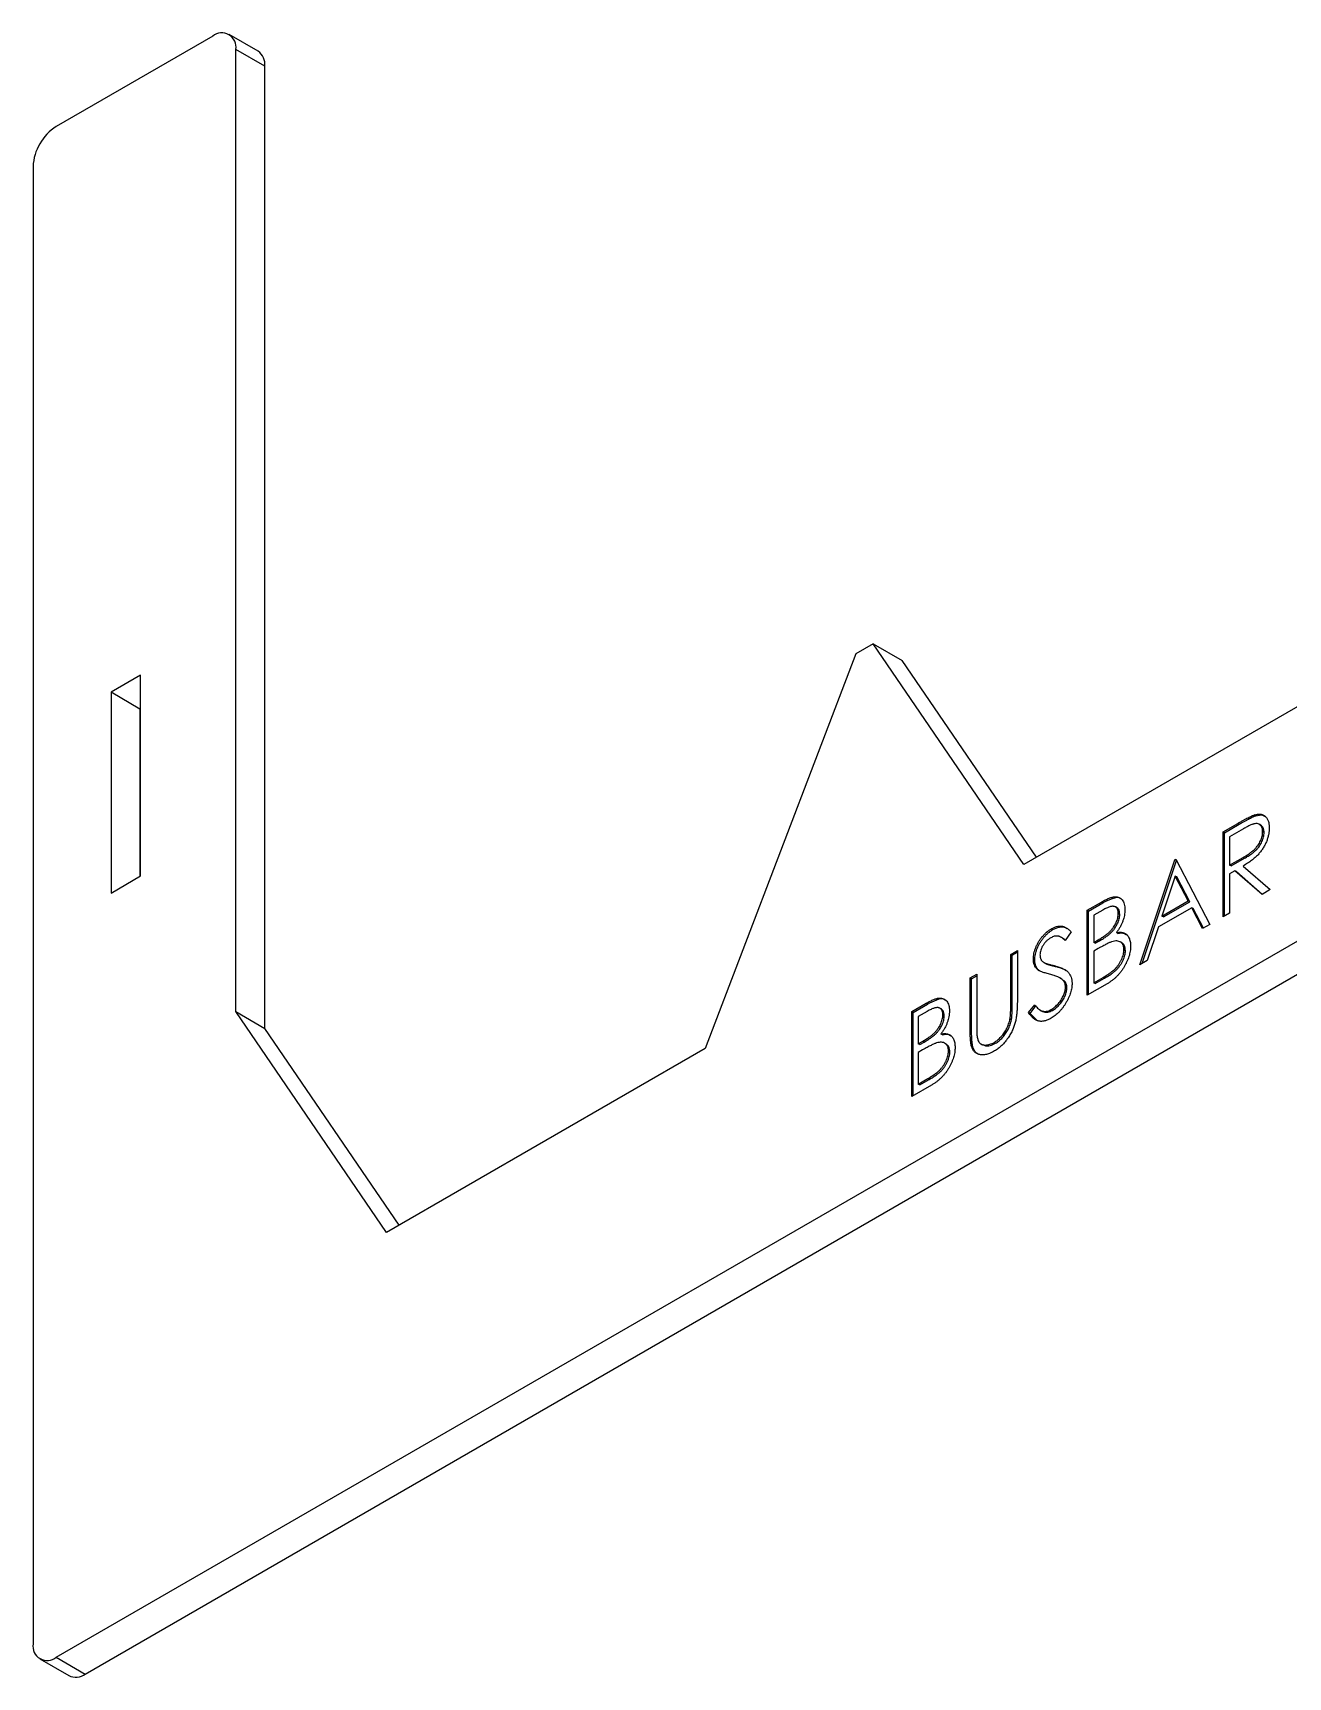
# Model space of a CAD drawing. Header units: millimetres. Extents: x 10 to 411, y 8 to 288.
# Drawn here: x 257.4 to 334, y 104.6 to 204.9 of the extents above; entities that cross this region are included whole.
import ezdxf

# ---------------------------------------------------------------- set-up
doc = ezdxf.new("R2010")
doc.units = ezdxf.units.MM

msp = doc.modelspace()

# ---------------------------------------------------------------- linework, layer by layer
at = {"color": 7, "linetype": 'Continuous', "lineweight": 25}
for p, q in [((268.3359, 204.749), (258.7899, 199.2382)), ((271.1035, 203.8275), (269.3358, 204.848)), ((269.7501, 145.223), (269.7501, 203.9323)), ((271.5178, 202.9118), (269.7501, 203.9323)), ((271.5178, 144.2025), (271.5178, 202.9118)), ((257.3757, 196.7887), (257.3757, 106.6426)), ((258.7899, 105.826), (396.3222, 185.2217)), ((260.5577, 104.8055), (398.0899, 184.2011)), ((308.6409, 167.6743), (307.5803, 167.062)), ((317.8333, 154.2005), (308.6409, 167.6743)), ((308.6409, 167.6743), (310.4087, 166.6537)), ((307.5803, 167.062), (298.3879, 142.9749)), ((318.6021, 154.6443), (310.4087, 166.6537)), ((263.9341, 165.7494), (262.131, 164.7085)), ((263.9341, 153.5013), (263.9341, 165.7494)), ((262.131, 164.7085), (262.131, 152.4603)), ((263.8988, 163.6879), (262.131, 164.7085)), ((337.2788, 165.4261), (317.8333, 154.2005)), ((263.9341, 163.7084), (263.8988, 163.6879)), ((263.8988, 163.6879), (263.8988, 153.4809)), ((329.9811, 156.1915), (330.8796, 156.7102)), ((330.0694, 156.1405), (330.968, 156.6592)), ((330.968, 156.6592), (330.8796, 156.7102)), ((331.9853, 157.1758), (331.8969, 157.2269)), ((332.2896, 156.5952), (332.1791, 156.659)), ((329.9811, 151.0064), (329.9811, 156.1915)), ((330.0694, 156.1405), (329.9811, 156.1915)), ((330.0694, 151.0575), (330.0694, 156.1405)), ((331.2259, 156.3783), (330.384, 155.8923)), ((330.384, 155.8923), (330.384, 154.164)), ((332.4872, 156.1506), (332.3988, 156.2016)), ((327.0452, 154.4966), (327.1028, 154.5299)), ((327.1028, 154.5299), (329.1751, 150.5412)), ((330.384, 154.164), (331.2061, 154.6313)), ((330.4724, 154.1129), (331.2945, 154.5803)), ((331.2945, 154.5803), (331.2061, 154.6313)), ((324.9153, 148.082), (327.0452, 154.4966)), ((325.0456, 148.1573), (327.1336, 154.4456)), ((327.1336, 154.4456), (327.0452, 154.4966)), ((327.1336, 154.4456), (327.1436, 154.4514)), ((330.4724, 154.1129), (330.384, 154.164)), ((330.7114, 153.8212), (330.384, 153.6322)), ((330.384, 153.6322), (330.384, 151.2391)), ((332.361, 152.3804), (330.7114, 153.8212)), ((330.7998, 153.7701), (330.7114, 153.8212)), ((332.3791, 152.3908), (330.7998, 153.7701)), ((331.2097, 154.1088), (332.8593, 152.668)), ((262.131, 152.4603), (263.9341, 153.5013)), ((327.0695, 153.5), (326.2564, 151.0499)), ((327.1579, 153.449), (327.0695, 153.5)), ((327.861, 151.9762), (327.0695, 153.5)), ((327.9494, 151.9252), (327.1579, 153.449)), ((332.8593, 152.668), (332.361, 152.3804)), ((321.6916, 151.4061), (322.5677, 151.9118)), ((321.78, 151.355), (322.6561, 151.8608)), ((322.6561, 151.8608), (322.5677, 151.9118)), ((323.5254, 151.5511), (323.415, 151.6149)), ((328.0733, 151.567), (326.0378, 150.3919)), ((326.2564, 151.0499), (327.861, 151.9762)), ((326.3448, 150.9989), (327.9494, 151.9252)), ((327.9494, 151.9252), (327.861, 151.9762)), ((328.7371, 150.2883), (328.0733, 151.567)), ((328.1617, 151.516), (328.0733, 151.567)), ((328.7847, 150.3158), (328.1617, 151.516)), ((321.6916, 146.221), (321.6916, 151.4061)), ((321.78, 151.355), (321.6916, 151.4061)), ((321.78, 146.2721), (321.78, 151.355)), ((322.6414, 151.4226), (322.0945, 151.1069)), ((322.0945, 151.1069), (322.0945, 149.445)), ((323.6796, 151.1575), (323.5913, 151.2085)), ((326.3448, 150.9989), (326.2564, 151.0499)), ((329.1751, 150.5412), (328.7371, 150.2883)), ((330.384, 151.2391), (329.9811, 151.0064)), ((319.6051, 150.2325), (319.5167, 150.2835)), ((320.1989, 149.7005), (320.0884, 149.7643)), ((320.713, 150.0964), (320.3487, 149.5672)), ((322.0945, 149.445), (322.3653, 149.6013)), ((322.1829, 149.394), (322.4537, 149.5503)), ((322.4537, 149.5503), (322.3653, 149.6013)), ((323.5636, 149.9968), (323.4752, 150.0478)), ((326.0378, 150.3919), (325.3551, 148.3359)), ((317.0288, 148.7143), (317.4317, 148.9469)), ((317.0288, 145.6076), (317.0288, 148.7143)), ((317.1172, 148.6633), (317.0288, 148.7143)), ((317.1172, 148.6633), (317.4317, 148.8449)), ((317.1172, 145.5566), (317.1172, 148.6633)), ((317.4317, 148.9469), (317.4317, 145.8153)), ((322.1829, 149.394), (322.0945, 149.445)), ((322.3617, 149.0674), (322.0945, 148.9132)), ((322.0945, 148.9132), (322.0945, 146.9855)), ((323.8103, 149.4208), (323.6998, 149.4846)), ((324.025, 148.9379), (323.9367, 148.9889)), ((314.5534, 147.2853), (314.9564, 147.5179)), ((314.9564, 147.5179), (314.9564, 144.4113)), ((318.4987, 148.3837), (318.4103, 148.4348)), ((318.7497, 147.7392), (318.6613, 147.7902)), ((319.0629, 148.2164), (319.1734, 148.1526)), ((319.1976, 148.1391), (319.1092, 148.1901)), ((319.8012, 147.9713), (319.7128, 148.0223)), ((325.3551, 148.3359), (324.9153, 148.082)), ((314.5534, 144.1537), (314.5534, 147.2853)), ((314.6418, 147.2343), (314.5534, 147.2853)), ((314.6418, 147.2343), (314.9564, 147.4159)), ((314.6418, 144.1027), (314.6418, 147.2343)), ((320.144, 147.2141), (320.0336, 147.2778)), ((320.295, 147.0992), (320.2066, 147.1503)), ((320.456, 146.6832), (320.3676, 146.7343)), ((322.9059, 146.922), (321.6916, 146.221)), ((322.0945, 146.9855), (322.6684, 147.3167)), ((322.1829, 146.9344), (322.0945, 146.9855)), ((322.1829, 146.9344), (322.7568, 147.2657)), ((322.7568, 147.2657), (322.6684, 147.3167)), ((310.9844, 145.2249), (311.8604, 145.7307)), ((311.0727, 145.1739), (311.9488, 145.6796)), ((311.9488, 145.6796), (311.8604, 145.7307)), ((317.1172, 145.5566), (317.0288, 145.6076)), ((318.1225, 145.1609), (318.5021, 145.6428)), ((318.2109, 145.1099), (318.5905, 145.5918)), ((278.9425, 131.7492), (269.7501, 145.223)), ((269.7501, 145.223), (271.5178, 144.2025)), ((310.9844, 140.0399), (310.9844, 145.2249)), ((311.0727, 145.1739), (310.9844, 145.2249)), ((311.0727, 140.0909), (311.0727, 145.1739)), ((311.9342, 145.2415), (311.3873, 144.9257)), ((311.3873, 144.9257), (311.3873, 143.2639)), ((312.8182, 145.37), (312.7077, 145.4337)), ((312.9724, 144.9764), (312.884, 145.0274)), ((317.0713, 144.7251), (316.9829, 144.7762)), ((318.2109, 145.1099), (318.1225, 145.1609)), ((318.6326, 144.6876), (318.2109, 145.1099)), ((318.8196, 145.3233), (318.93, 145.2595)), ((319.5763, 145.2967), (319.4879, 145.3477)), ((279.7112, 132.193), (271.5178, 144.2025)), ((312.8564, 143.8157), (312.768, 143.8667)), ((314.6418, 144.1027), (314.5534, 144.1537)), ((298.3879, 142.9749), (278.9425, 131.7492)), ((311.3873, 143.2639), (311.6581, 143.4202)), ((311.4757, 143.2129), (311.3873, 143.2639)), ((311.6545, 142.8863), (311.3873, 142.7321)), ((311.3873, 142.7321), (311.3873, 140.8043)), ((311.4757, 143.2129), (311.7464, 143.3691)), ((311.7464, 143.3691), (311.6581, 143.4202)), ((313.1031, 143.2397), (312.9926, 143.3035)), ((313.3178, 142.7567), (313.2294, 142.8077)), ((314.7219, 143.0562), (314.6335, 143.1073)), ((315.2038, 143.2521), (315.3143, 143.1883)), ((316.1026, 143.2914), (316.0142, 143.3424)), ((312.1986, 140.7409), (310.9844, 140.0399)), ((311.3873, 140.8043), (311.9612, 141.1356)), ((311.4757, 140.7533), (311.3873, 140.8043)), ((311.4757, 140.7533), (312.0496, 141.0846)), ((312.0496, 141.0846), (311.9612, 141.1356)), ((257.79, 105.727), (259.5578, 104.7064)), ((258.7899, 105.826), (260.5577, 104.8055))]:
    msp.add_line(p, q, dxfattribs=at)
for centre, radius, start, end in [((268.8879, 204.0722), 0.8734, 350.785963, 129.203285), ((270.5378, 203.02), 0.986, 353.701152, 54.986667), ((260.4461, 196.649), 3.0736, 122.605478, 177.394522), ((258.2378, 106.5028), 0.8734, 170.785963, 309.203285), ((259.9718, 105.6232), 1.006, 245.692881, 305.617577)]:
    msp.add_arc(centre, radius, start, end, dxfattribs=at)
for points, knots in [([(330.8796, 156.7102), (330.9396, 156.7446), (331.0547, 156.8106), (331.2197, 156.9034), (331.3695, 156.9828), (331.5043, 157.0545), (331.6239, 157.1124), (331.7287, 157.1623), (331.8182, 157.2001), (331.8724, 157.2185), (331.8969, 157.2269)], [0, 0, 0, 0, 0.17625775, 0.33843441, 0.48482205, 0.61715758, 0.73469836, 0.83738518, 0.92637242, 1, 1, 1, 1]), ([(330.968, 156.6592), (331.028, 156.6936), (331.1431, 156.7596), (331.3081, 156.8524), (331.4579, 156.9318), (331.5927, 157.0035), (331.7122, 157.0614), (331.817, 157.1113), (331.9066, 157.1491), (331.9608, 157.1675), (331.9853, 157.1758)], [0, 0, 0, 0, 0.17625775, 0.33843441, 0.48482205, 0.61715758, 0.73469836, 0.83738518, 0.92637242, 1, 1, 1, 1]), ([(332.3988, 156.2016), (332.3973, 156.2424), (332.3942, 156.3233), (332.3693, 156.4299), (332.3271, 156.5197), (332.2702, 156.5938), (332.2009, 156.6508), (332.1197, 156.687), (332.0287, 156.703), (331.9437, 156.6977), (331.8677, 156.6806), (331.8018, 156.6614), (331.7272, 156.6336), (331.6437, 156.5975), (331.5517, 156.5549), (331.4506, 156.5035), (331.3411, 156.4445), (331.2652, 156.4009), (331.2259, 156.3783)], [0, 0, 0, 0, 0.0688143, 0.13636482, 0.20401935, 0.27306374, 0.34291332, 0.41096544, 0.47916877, 0.54930801, 0.58765158, 0.63064667, 0.67887879, 0.7319343, 0.79111142, 0.85528319, 0.92508594, 1, 1, 1, 1]), ([(331.8969, 157.2269), (331.9298, 157.2364), (331.9948, 157.2554), (332.0884, 157.2703), (332.1775, 157.2764), (332.2619, 157.2718), (332.3411, 157.256), (332.416, 157.2303), (332.4867, 157.1954), (332.5506, 157.1478), (332.6108, 157.0939), (332.6616, 157.0274), (332.7054, 156.9524), (332.7402, 156.8669), (332.7683, 156.7731), (332.7881, 156.6692), (332.8, 156.5558), (332.8012, 156.4745), (332.8018, 156.4332)], [0, 0, 0, 0, 0.06421684, 0.12706377, 0.18874454, 0.2491321, 0.30945253, 0.36982668, 0.43065014, 0.49235193, 0.55407211, 0.61568978, 0.6767977, 0.73843905, 0.80131691, 0.86518451, 0.93164132, 1, 1, 1, 1]), ([(331.9853, 157.1758), (332.1307, 157.2116), (332.3499, 157.2655), (332.499, 157.1583), (332.5492, 157.1222)], [0, 0, 0, 0, 0.66341377, 1, 1, 1, 1]), ([(332.4872, 156.1506), (332.4821, 156.2234), (332.472, 156.3689), (332.3917, 156.5195), (332.3112, 156.5728), (332.2753, 156.5965)], [0, 0, 0, 0, 0.356796447, 0.713599184, 1, 1, 1, 1]), ([(331.2061, 154.6313), (331.2445, 154.6534), (331.3189, 154.6963), (331.4265, 154.7644), (331.5268, 154.829), (331.6192, 154.8926), (331.7039, 154.9548), (331.7807, 155.0157), (331.8499, 155.075), (331.9306, 155.1515), (332.0207, 155.251), (332.1186, 155.3765), (332.202, 155.5114), (332.2725, 155.6513), (332.3291, 155.793), (332.369, 155.9337), (332.3943, 156.0716), (332.3973, 156.158), (332.3988, 156.2016)], [0, 0, 0, 0, 0.07166815, 0.13891329, 0.20118457, 0.25912443, 0.31225504, 0.36068151, 0.40508614, 0.44510166, 0.51877778, 0.58946158, 0.65846224, 0.72728322, 0.79632249, 0.86317489, 0.93094938, 1, 1, 1, 1]), ([(332.8018, 156.4332), (332.7999, 156.3631), (332.7962, 156.2261), (332.7619, 156.0107), (332.7058, 155.7958), (332.6284, 155.582), (332.5298, 155.3726), (332.4114, 155.1703), (332.273, 154.9784), (332.1441, 154.8263), (332.0303, 154.7108), (331.9366, 154.6217), (331.8344, 154.5357), (331.7247, 154.4481), (331.607, 154.3618), (331.4816, 154.276), (331.3483, 154.1907), (331.2568, 154.1367), (331.2097, 154.1088)], [0, 0, 0, 0, 0.07878024, 0.15372064, 0.22671353, 0.29919117, 0.37119, 0.44300641, 0.51668917, 0.59321722, 0.63387292, 0.67698914, 0.72289951, 0.77195861, 0.82421132, 0.87937865, 0.93794812, 1, 1, 1, 1]), ([(331.2945, 154.5803), (331.3329, 154.6024), (331.4073, 154.6453), (331.5149, 154.7134), (331.6152, 154.778), (331.7076, 154.8416), (331.7922, 154.9037), (331.8691, 154.9647), (331.9383, 155.024), (332.019, 155.1005), (332.1091, 155.1999), (332.207, 155.3254), (332.2904, 155.4604), (332.3609, 155.6002), (332.4175, 155.742), (332.4574, 155.8827), (332.4827, 156.0206), (332.4857, 156.107), (332.4872, 156.1506)], [0, 0, 0, 0, 0.07166815, 0.13891329, 0.20118457, 0.25912443, 0.31225504, 0.36068151, 0.40508614, 0.44510166, 0.51877778, 0.58946158, 0.65846224, 0.72728322, 0.79632249, 0.86317489, 0.93094938, 1, 1, 1, 1]), ([(322.5677, 151.9118), (322.6106, 151.9363), (322.6937, 151.9838), (322.8145, 152.0458), (322.9278, 152.1004), (323.0334, 152.1445), (323.1313, 152.1806), (323.2218, 152.2081), (323.3047, 152.2262), (323.4036, 152.2362), (323.5164, 152.2312), (323.6385, 152.1981), (323.7429, 152.1317), (323.833, 152.0407), (323.9046, 151.9248), (323.9564, 151.7869), (323.9891, 151.6297), (323.9925, 151.5107), (323.9942, 151.4505)], [0, 0, 0, 0, 0.0625941, 0.12132294, 0.17668014, 0.2283651, 0.27686845, 0.32187913, 0.36409863, 0.4033557, 0.47796795, 0.55053546, 0.62358446, 0.69817488, 0.77335367, 0.84728113, 0.92281834, 1, 1, 1, 1]), ([(323.5913, 151.2085), (323.5906, 151.2369), (323.5893, 151.2926), (323.5784, 151.3687), (323.56, 151.4354), (323.5363, 151.4953), (323.5032, 151.5436), (323.4643, 151.5848), (323.4172, 151.6152), (323.3636, 151.6382), (323.302, 151.6504), (323.2325, 151.6521), (323.154, 151.6404), (323.0679, 151.6202), (322.9729, 151.5861), (322.87, 151.544), (322.7585, 151.4884), (322.6813, 151.445), (322.6414, 151.4226)], [0, 0, 0, 0, 0.057003133, 0.111817869, 0.164402372, 0.215869805, 0.26684111, 0.317478963, 0.369902136, 0.423400449, 0.479718398, 0.539241497, 0.602430689, 0.671029546, 0.744484798, 0.823453971, 0.908740313, 1, 1, 1, 1]), ([(322.6561, 151.8608), (322.8439, 151.9604), (323.2177, 152.1585), (323.6388, 152.248), (323.7523, 152.1201), (323.7592, 152.1124)], [0, 0, 0, 0, 0.486795844, 0.968897174, 1, 1, 1, 1]), ([(323.6796, 151.1575), (323.6682, 151.2802), (323.6516, 151.4574), (323.5452, 151.5317), (323.5124, 151.5546)], [0, 0, 0, 0, 0.69254502, 1, 1, 1, 1]), ([(322.3653, 149.6013), (322.4049, 149.6248), (322.4813, 149.6701), (322.5921, 149.7373), (322.6949, 149.8058), (322.7895, 149.8696), (322.8759, 149.9344), (322.9539, 149.9972), (323.0245, 150.0568), (323.1061, 150.1358), (323.1985, 150.2364), (323.2971, 150.3666), (323.384, 150.504), (323.4574, 150.6471), (323.5174, 150.7927), (323.5591, 150.9361), (323.5874, 151.0772), (323.59, 151.1643), (323.5913, 151.2085)], [0, 0, 0, 0, 0.072301034, 0.139700332, 0.202288511, 0.260599533, 0.313190329, 0.361738933, 0.405706476, 0.445539985, 0.518831956, 0.58977824, 0.658867479, 0.728430478, 0.797282704, 0.864815377, 0.931363753, 1, 1, 1, 1]), ([(322.4537, 149.5503), (322.4933, 149.5737), (322.5697, 149.619), (322.6805, 149.6862), (322.7833, 149.7548), (322.8779, 149.8186), (322.9643, 149.8834), (323.0422, 149.9461), (323.1129, 150.0057), (323.1944, 150.0847), (323.2869, 150.1853), (323.3855, 150.3155), (323.4724, 150.453), (323.5457, 150.5961), (323.6058, 150.7417), (323.6475, 150.8851), (323.6758, 151.0262), (323.6784, 151.1133), (323.6796, 151.1575)], [0, 0, 0, 0, 0.072301034, 0.139700332, 0.202288511, 0.260599533, 0.313190329, 0.361738933, 0.405706476, 0.445539985, 0.518831956, 0.58977824, 0.658867479, 0.728430478, 0.797282704, 0.864815377, 0.931363753, 1, 1, 1, 1]), ([(323.9942, 151.4505), (323.9928, 151.3924), (323.9901, 151.2783), (323.9637, 151.0985), (323.9224, 150.9181), (323.8651, 150.7368), (323.7906, 150.5574), (323.7022, 150.3808), (323.5956, 150.2097), (323.5158, 150.1024), (323.4752, 150.0478)], [0, 0, 0, 0, 0.13056911, 0.25658061, 0.38055162, 0.50362292, 0.62573932, 0.74754858, 0.87176612, 1, 1, 1, 1]), ([(318.4103, 148.4348), (318.412, 148.4906), (318.4153, 148.601), (318.4433, 148.7758), (318.4876, 148.9527), (318.5495, 149.1312), (318.6294, 149.3076), (318.7218, 149.4804), (318.8319, 149.6443), (318.9527, 149.8018), (319.0849, 149.9467), (319.2235, 150.0785), (319.3685, 150.1916), (319.4668, 150.2526), (319.5167, 150.2835)], [0, 0, 0, 0, 0.08378537, 0.16577989, 0.24628001, 0.32746093, 0.40879695, 0.48971524, 0.57137603, 0.65552332, 0.74101948, 0.82654676, 0.91198885, 1, 1, 1, 1]), ([(318.4987, 148.3837), (318.5004, 148.4395), (318.5037, 148.55), (318.5317, 148.7247), (318.576, 148.9017), (318.6379, 149.0801), (318.7178, 149.2566), (318.8102, 149.4293), (318.9203, 149.5933), (319.0411, 149.7507), (319.1733, 149.8957), (319.3118, 150.0275), (319.4569, 150.1406), (319.5552, 150.2015), (319.6051, 150.2325)], [0, 0, 0, 0, 0.08378537, 0.16577989, 0.24628001, 0.32746093, 0.40879695, 0.48971524, 0.57137603, 0.65552332, 0.74101948, 0.82654676, 0.91198885, 1, 1, 1, 1]), ([(319.4717, 149.7257), (319.4253, 149.6971), (319.3359, 149.642), (319.2089, 149.5309), (319.0946, 149.4054), (318.9964, 149.2653), (318.9146, 149.1192), (318.8555, 148.9714), (318.8199, 148.8252), (318.8155, 148.7351), (318.8133, 148.6892)], [0, 0, 0, 0, 0.143073084, 0.275902964, 0.402370856, 0.528413645, 0.650356379, 0.765895086, 0.880774131, 1, 1, 1, 1]), ([(320.3487, 149.5672), (320.3267, 149.5873), (320.2843, 149.6258), (320.22, 149.677), (320.1594, 149.7226), (320.0997, 149.7581), (320.044, 149.7892), (319.99, 149.8122), (319.9384, 149.828), (319.8733, 149.8391), (319.7916, 149.8401), (319.689, 149.8217), (319.5817, 149.7843), (319.5087, 149.7454), (319.4717, 149.7257)], [0, 0, 0, 0, 0.09846943, 0.1896291, 0.27418409, 0.35218316, 0.42319887, 0.48855095, 0.54847335, 0.60144016, 0.70119808, 0.7995918, 0.8985451, 1, 1, 1, 1]), ([(319.5167, 150.2835), (319.5696, 150.3119), (319.6748, 150.3685), (319.8296, 150.4214), (319.9786, 150.4471), (320.0985, 150.4479), (320.1923, 150.4337), (320.2639, 150.4128), (320.3364, 150.383), (320.4104, 150.3444), (320.4848, 150.2957), (320.5605, 150.2381), (320.6378, 150.1723), (320.6875, 150.1221), (320.713, 150.0964)], [0, 0, 0, 0, 0.1072328, 0.21325181, 0.31883045, 0.42679353, 0.48364595, 0.54360382, 0.60830765, 0.67712676, 0.75068564, 0.82871342, 0.91219035, 1, 1, 1, 1]), ([(319.6051, 150.2325), (319.7422, 150.2948), (320.0165, 150.4196), (320.321, 150.4046), (320.4445, 150.3038), (320.4802, 150.2747)], [0, 0, 0, 0, 0.41561655, 0.83123507, 1, 1, 1, 1]), ([(320.3577, 149.5803), (320.3211, 149.6154), (320.2691, 149.6652), (320.2037, 149.6924), (320.1844, 149.7004)], [0, 0, 0, 0, 0.7046842, 1, 1, 1, 1]), ([(323.2018, 149.4911), (323.1799, 149.4837), (323.1326, 149.4674), (323.0553, 149.4345), (322.9672, 149.3941), (322.8678, 149.3444), (322.7572, 149.2886), (322.6351, 149.2212), (322.502, 149.1481), (322.4097, 149.095), (322.3617, 149.0674)], [0, 0, 0, 0, 0.07930649, 0.17195282, 0.27705651, 0.39473058, 0.52617732, 0.67134477, 0.82928526, 1, 1, 1, 1]), ([(323.9367, 148.9889), (323.9363, 149.0161), (323.9356, 149.07), (323.925, 149.1438), (323.9096, 149.2122), (323.8897, 149.2758), (323.8606, 149.3305), (323.8268, 149.3801), (323.787, 149.4242), (323.7252, 149.4733), (323.6351, 149.5189), (323.5072, 149.5407), (323.3618, 149.5339), (323.2563, 149.5057), (323.2018, 149.4911)], [0, 0, 0, 0, 0.0602874, 0.11960235, 0.17750337, 0.23514266, 0.29213259, 0.35087121, 0.41009786, 0.47073152, 0.5948287, 0.72257882, 0.85669139, 1, 1, 1, 1]), ([(323.4752, 150.0478), (323.5262, 150.0547), (323.6238, 150.0678), (323.7581, 150.0688), (323.8738, 150.0524), (323.9718, 150.0181), (324.0557, 149.9686), (324.1289, 149.9044), (324.1913, 149.8241), (324.2448, 149.7299), (324.2866, 149.6216), (324.3179, 149.501), (324.3358, 149.3671), (324.3383, 149.2703), (324.3396, 149.2215)], [0, 0, 0, 0, 0.10605749, 0.20291426, 0.29030017, 0.37022257, 0.44638372, 0.5213969, 0.59829108, 0.67614247, 0.7555287, 0.83488717, 0.91664605, 1, 1, 1, 1]), ([(323.5636, 149.9968), (323.703, 150.0201), (323.904, 150.0538), (324.0408, 149.9492), (324.0827, 149.9171)], [0, 0, 0, 0, 0.69335291, 1, 1, 1, 1]), ([(318.8133, 148.6892), (318.8138, 148.6617), (318.8148, 148.6067), (318.8289, 148.5327), (318.847, 148.4612), (318.8756, 148.3963), (318.9152, 148.337), (318.9672, 148.2825), (319.0326, 148.2328), (319.0828, 148.2048), (319.1092, 148.1901)], [0, 0, 0, 0, 0.107285214, 0.214745861, 0.32293856, 0.434116163, 0.553412311, 0.686072985, 0.834255992, 1, 1, 1, 1]), ([(322.6684, 147.3167), (322.7095, 147.341), (322.7887, 147.3878), (322.903, 147.4574), (323.0089, 147.5267), (323.106, 147.5956), (323.1953, 147.661), (323.2757, 147.7261), (323.348, 147.7892), (323.4317, 147.8706), (323.526, 147.9765), (323.6276, 148.1126), (323.718, 148.2571), (323.7947, 148.4083), (323.8576, 148.5608), (323.9033, 148.7103), (323.9315, 148.8548), (323.9349, 148.9441), (323.9367, 148.9889)], [0, 0, 0, 0, 0.072502489, 0.139738989, 0.201795135, 0.259821934, 0.312205989, 0.360773434, 0.404540343, 0.443698099, 0.516840794, 0.587874336, 0.657965418, 0.728969389, 0.79930772, 0.866635778, 0.933116329, 1, 1, 1, 1]), ([(322.7568, 147.2657), (322.7979, 147.29), (322.877, 147.3368), (322.9914, 147.4064), (323.0973, 147.4757), (323.1944, 147.5445), (323.2837, 147.61), (323.3641, 147.6751), (323.4364, 147.7382), (323.5201, 147.8196), (323.6144, 147.9255), (323.716, 148.0616), (323.8064, 148.2061), (323.8831, 148.3572), (323.946, 148.5097), (323.9917, 148.6593), (324.0199, 148.8037), (324.0233, 148.8931), (324.025, 148.9379)], [0, 0, 0, 0, 0.072502489, 0.139738989, 0.201795135, 0.259821934, 0.312205989, 0.360773434, 0.404540343, 0.443698099, 0.516840794, 0.587874336, 0.657965418, 0.728969389, 0.79930772, 0.866635778, 0.933116329, 1, 1, 1, 1]), ([(324.3396, 149.2215), (324.3384, 149.1702), (324.3359, 149.0692), (324.3177, 148.9124), (324.2869, 148.7548), (324.2445, 148.596), (324.1891, 148.4357), (324.1217, 148.2741), (324.0414, 148.112), (323.9515, 147.95), (323.8498, 147.7923), (323.7401, 147.6408), (323.621, 147.4995), (323.4944, 147.3655), (323.359, 147.2408), (323.2153, 147.1253), (323.0635, 147.0157), (322.9593, 146.9538), (322.9059, 146.922)], [0, 0, 0, 0, 0.06116028, 0.12033456, 0.17818026, 0.23523513, 0.29268296, 0.35118625, 0.41045661, 0.47171985, 0.5337612, 0.59573902, 0.65788752, 0.72129518, 0.78682251, 0.85468615, 0.92547799, 1, 1, 1, 1]), ([(324.025, 148.9379), (324.0137, 149.061), (323.9933, 149.2845), (323.8539, 149.375), (323.7914, 149.4156)], [0, 0, 0, 0, 0.55126568, 1, 1, 1, 1]), ([(318.6613, 147.7902), (318.6414, 147.8093), (318.6024, 147.8468), (318.5509, 147.9108), (318.5071, 147.9816), (318.4727, 148.0603), (318.4438, 148.1432), (318.4244, 148.234), (318.4122, 148.3309), (318.411, 148.4001), (318.4103, 148.4348)], [0, 0, 0, 0, 0.13350677, 0.26255898, 0.38826445, 0.51266735, 0.63372227, 0.75539386, 0.87755295, 1, 1, 1, 1]), ([(318.7497, 147.7392), (318.7298, 147.7583), (318.6908, 147.7958), (318.6393, 147.8598), (318.5955, 147.9306), (318.5611, 148.0093), (318.5322, 148.0922), (318.5128, 148.1829), (318.5006, 148.2798), (318.4994, 148.3491), (318.4987, 148.3837)], [0, 0, 0, 0, 0.13350677, 0.26255898, 0.38826445, 0.51266735, 0.63372227, 0.75539386, 0.87755295, 1, 1, 1, 1]), ([(319.3971, 147.5097), (319.3498, 147.5213), (319.2595, 147.5435), (319.1332, 147.5808), (319.0202, 147.6164), (318.9211, 147.6515), (318.836, 147.6861), (318.764, 147.7191), (318.7071, 147.7535), (318.6755, 147.7788), (318.6613, 147.7902)], [0, 0, 0, 0, 0.1815353, 0.34708167, 0.49556782, 0.6283573, 0.74551967, 0.84583075, 0.93078181, 1, 1, 1, 1]), ([(319.1092, 148.1901), (319.1191, 148.1856), (319.1424, 148.175), (319.1851, 148.1603), (319.2415, 148.1442), (319.3101, 148.1237), (319.3921, 148.1013), (319.4877, 148.078), (319.5956, 148.0506), (319.6723, 148.0321), (319.7128, 148.0223)], [0, 0, 0, 0, 0.05259428, 0.12495197, 0.2180939, 0.33350241, 0.46878918, 0.62493759, 0.80168305, 1, 1, 1, 1]), ([(319.1976, 148.1391), (319.2074, 148.1346), (319.2308, 148.124), (319.2735, 148.1093), (319.3299, 148.0932), (319.3984, 148.0727), (319.4805, 148.0503), (319.5761, 148.027), (319.684, 147.9996), (319.7606, 147.981), (319.8012, 147.9713)], [0, 0, 0, 0, 0.05259428, 0.12495197, 0.2180939, 0.33350241, 0.46878918, 0.62493759, 0.80168305, 1, 1, 1, 1]), ([(320.2066, 147.1503), (320.1865, 147.1684), (320.1443, 147.2063), (320.0717, 147.2573), (319.9866, 147.3038), (319.8918, 147.3514), (319.7838, 147.3932), (319.6661, 147.4362), (319.5357, 147.4744), (319.4443, 147.4977), (319.3971, 147.5097)], [0, 0, 0, 0, 0.09027921, 0.18952992, 0.29919787, 0.41892589, 0.54837629, 0.68813637, 0.8390835, 1, 1, 1, 1]), ([(319.7128, 148.0223), (319.7615, 148.0095), (319.8559, 147.9846), (319.9901, 147.943), (320.1119, 147.8968), (320.2215, 147.8469), (320.3201, 147.7949), (320.4066, 147.7389), (320.4819, 147.68), (320.563, 147.5956), (320.6458, 147.4822), (320.7169, 147.3258), (320.7618, 147.1535), (320.7676, 147.0237), (320.7705, 146.9596)], [0, 0, 0, 0, 0.09697231, 0.18777344, 0.27239614, 0.351321, 0.42433477, 0.49190878, 0.55423322, 0.61126766, 0.71634784, 0.81454009, 0.90849546, 1, 1, 1, 1]), ([(319.8012, 147.9713), (319.9437, 147.9369), (320.1563, 147.8858), (320.3339, 147.7692), (320.3924, 147.7309)], [0, 0, 0, 0, 0.67050622, 1, 1, 1, 1]), ([(320.7705, 146.9596), (320.7697, 146.9126), (320.768, 146.8196), (320.7488, 146.6733), (320.7207, 146.5258), (320.6783, 146.3756), (320.6266, 146.2231), (320.561, 146.0691), (320.4849, 145.9128), (320.3976, 145.757), (320.3021, 145.6051), (320.2011, 145.4607), (320.0946, 145.3274), (319.983, 145.2044), (319.8664, 145.0912), (319.7448, 144.9878), (319.6179, 144.8942), (319.5317, 144.8423), (319.4879, 144.8159)], [0, 0, 0, 0, 0.06148426, 0.12177453, 0.18091956, 0.24025612, 0.30011444, 0.36114595, 0.42350058, 0.48866936, 0.5539541, 0.61758126, 0.68023843, 0.74218739, 0.80466321, 0.86825899, 0.93302026, 1, 1, 1, 1]), ([(319.4879, 145.3477), (319.5273, 145.3717), (319.6053, 145.4193), (319.7202, 145.5097), (319.8318, 145.6112), (319.9378, 145.7255), (320.0367, 145.8468), (320.1234, 145.9744), (320.1984, 146.1045), (320.2597, 146.2367), (320.3068, 146.3681), (320.343, 146.4959), (320.363, 146.6188), (320.3661, 146.6955), (320.3676, 146.7343)], [0, 0, 0, 0, 0.0912636, 0.18093031, 0.27008822, 0.36015613, 0.44834253, 0.53266584, 0.6138337, 0.69398153, 0.77271598, 0.84933517, 0.92396733, 1, 1, 1, 1]), ([(319.5763, 145.2967), (319.6157, 145.3207), (319.6937, 145.3683), (319.8086, 145.4587), (319.9202, 145.5602), (320.0262, 145.6744), (320.1251, 145.7957), (320.2118, 145.9233), (320.2868, 146.0535), (320.3481, 146.1857), (320.3952, 146.3171), (320.4313, 146.4449), (320.4514, 146.5678), (320.4544, 146.6445), (320.456, 146.6832)], [0, 0, 0, 0, 0.0912636, 0.18093031, 0.27008822, 0.36015613, 0.44834253, 0.53266584, 0.6138337, 0.69398153, 0.77271598, 0.84933517, 0.92396733, 1, 1, 1, 1]), ([(320.3676, 146.7343), (320.3657, 146.7763), (320.3618, 146.8619), (320.3293, 146.9726), (320.2782, 147.0712), (320.2311, 147.1233), (320.2066, 147.1503)], [0, 0, 0, 0, 0.23472337, 0.47715832, 0.72855628, 1, 1, 1, 1]), ([(320.456, 146.6832), (320.4541, 146.7253), (320.4502, 146.8109), (320.4177, 146.9216), (320.3666, 147.0202), (320.3194, 147.0722), (320.295, 147.0992)], [0, 0, 0, 0, 0.23472337, 0.47715832, 0.72855628, 1, 1, 1, 1]), ([(311.8604, 145.7307), (311.9033, 145.7552), (311.9864, 145.8026), (312.1073, 145.8646), (312.2205, 145.9193), (312.3261, 145.9633), (312.424, 145.9994), (312.5146, 146.0269), (312.5974, 146.0451), (312.6964, 146.055), (312.8091, 146.05), (312.9313, 146.0169), (313.0357, 145.9505), (313.1258, 145.8596), (313.1973, 145.7437), (313.2491, 145.6058), (313.2819, 145.4485), (313.2853, 145.3295), (313.287, 145.2694)], [0, 0, 0, 0, 0.0625941, 0.12132294, 0.17668014, 0.2283651, 0.27686845, 0.32187913, 0.36409863, 0.4033557, 0.47796795, 0.55053546, 0.62358446, 0.69817488, 0.77335367, 0.84728113, 0.92281834, 1, 1, 1, 1]), ([(311.9488, 145.6796), (312.1366, 145.7792), (312.5104, 145.9774), (312.9316, 146.0669), (313.0451, 145.939), (313.052, 145.9312)], [0, 0, 0, 0, 0.48679584, 0.96889717, 1, 1, 1, 1]), ([(317.4317, 145.8153), (317.4314, 145.7587), (317.4308, 145.6482), (317.4252, 145.4836), (317.4164, 145.3254), (317.404, 145.1734), (317.3876, 145.0278), (317.3692, 144.8888), (317.3459, 144.7554), (317.3187, 144.6274), (317.2875, 144.5024), (317.2472, 144.3777), (317.2018, 144.2523), (317.1479, 144.1259), (317.0873, 143.9991), (317.0187, 143.8717), (316.9444, 143.7436), (316.8631, 143.6162), (316.7762, 143.4922), (316.6839, 143.374), (316.587, 143.2632), (316.4856, 143.1596), (316.3798, 143.0645), (316.2695, 142.9756), (316.1545, 142.8948), (316.0763, 142.8475), (316.0367, 142.8236)], [0, 0, 0, 0, 0.054858035, 0.107058792, 0.156978355, 0.203992277, 0.248491536, 0.290483314, 0.330489004, 0.367885926, 0.403858131, 0.440009343, 0.476295011, 0.512792295, 0.550484825, 0.588381116, 0.627645327, 0.667979464, 0.708432758, 0.748602302, 0.789087777, 0.829461205, 0.870371045, 0.912214227, 0.955546575, 1, 1, 1, 1]), ([(316.9829, 144.7762), (316.9867, 144.7967), (316.9953, 144.8424), (317.0033, 144.916), (317.0117, 145.0021), (317.0175, 145.0997), (317.0231, 145.2099), (317.0265, 145.3321), (317.0281, 145.466), (317.0285, 145.559), (317.0288, 145.6076)], [0, 0, 0, 0, 0.0698351, 0.15562075, 0.25780156, 0.37381123, 0.50640249, 0.65556446, 0.82007928, 1, 1, 1, 1]), ([(317.0713, 144.7251), (317.0751, 144.7457), (317.0837, 144.7914), (317.0917, 144.8649), (317.1001, 144.9511), (317.1059, 145.0487), (317.1115, 145.1589), (317.1149, 145.2811), (317.1164, 145.4149), (317.1169, 145.508), (317.1172, 145.5566)], [0, 0, 0, 0, 0.0698351, 0.15562075, 0.25780156, 0.37381123, 0.50640249, 0.65556446, 0.82007928, 1, 1, 1, 1]), ([(318.5021, 145.6428), (318.5374, 145.5949), (318.605, 145.5032), (318.7179, 145.3917), (318.8348, 145.309), (318.9566, 145.2566), (319.0827, 145.2327), (319.2138, 145.2399), (319.3495, 145.2756), (319.4418, 145.3237), (319.4879, 145.3477)], [0, 0, 0, 0, 0.1590043, 0.3046461, 0.4385469, 0.5623223, 0.67743254, 0.78689739, 0.89361089, 1, 1, 1, 1]), ([(311.6581, 143.4202), (311.6976, 143.4436), (311.7741, 143.4889), (311.8848, 143.5561), (311.9876, 143.6246), (312.0823, 143.6885), (312.1687, 143.7533), (312.2466, 143.816), (312.3173, 143.8756), (312.3988, 143.9546), (312.4913, 144.0552), (312.5899, 144.1854), (312.6768, 144.3229), (312.7501, 144.466), (312.8102, 144.6115), (312.8519, 144.7549), (312.8802, 144.896), (312.8827, 144.9832), (312.884, 145.0274)], [0, 0, 0, 0, 0.07230103, 0.13970033, 0.20228851, 0.26059953, 0.31319033, 0.36173893, 0.40570648, 0.44553998, 0.51883196, 0.58977824, 0.65886748, 0.72843048, 0.7972827, 0.86481538, 0.93136375, 1, 1, 1, 1]), ([(311.7464, 143.3691), (311.786, 143.3926), (311.8625, 143.4379), (311.9732, 143.5051), (312.076, 143.5736), (312.1707, 143.6374), (312.2571, 143.7022), (312.335, 143.765), (312.4057, 143.8246), (312.4872, 143.9036), (312.5797, 144.0042), (312.6782, 144.1344), (312.7651, 144.2718), (312.8385, 144.4149), (312.8986, 144.5605), (312.9403, 144.7039), (312.9686, 144.845), (312.9711, 144.9321), (312.9724, 144.9764)], [0, 0, 0, 0, 0.07230103, 0.13970033, 0.20228851, 0.26059953, 0.31319033, 0.36173893, 0.40570648, 0.44553998, 0.51883196, 0.58977824, 0.65886748, 0.72843048, 0.7972827, 0.86481538, 0.93136375, 1, 1, 1, 1]), ([(312.884, 145.0274), (312.8834, 145.0558), (312.882, 145.1115), (312.8712, 145.1875), (312.8528, 145.2543), (312.8291, 145.3142), (312.796, 145.3625), (312.757, 145.4036), (312.71, 145.4341), (312.6564, 145.457), (312.5948, 145.4693), (312.5252, 145.4709), (312.4467, 145.4593), (312.3606, 145.4391), (312.2656, 145.405), (312.1628, 145.3629), (312.0512, 145.3073), (311.9741, 145.2639), (311.9342, 145.2415)], [0, 0, 0, 0, 0.05700313, 0.11181787, 0.16440237, 0.2158698, 0.26684111, 0.31747896, 0.36990214, 0.42340045, 0.4797184, 0.5392415, 0.60243069, 0.67102955, 0.7444848, 0.82345397, 0.90874031, 1, 1, 1, 1]), ([(313.287, 145.2694), (313.2856, 145.2113), (313.2828, 145.0972), (313.2565, 144.9174), (313.2152, 144.7369), (313.1579, 144.5556), (313.0833, 144.3763), (312.995, 144.1996), (312.8884, 144.0286), (312.8086, 143.9212), (312.768, 143.8667)], [0, 0, 0, 0, 0.13056911, 0.25658061, 0.38055162, 0.50362292, 0.62573932, 0.74754858, 0.87176612, 1, 1, 1, 1]), ([(312.9724, 144.9764), (312.9609, 145.0991), (312.9444, 145.2763), (312.8379, 145.3506), (312.8052, 145.3734)], [0, 0, 0, 0, 0.69254502, 1, 1, 1, 1]), ([(316.0142, 143.3424), (316.0508, 143.3651), (316.1239, 143.4105), (316.2324, 143.4928), (316.3381, 143.5892), (316.4415, 143.6946), (316.5384, 143.8109), (316.6289, 143.9329), (316.7097, 144.0613), (316.7834, 144.1944), (316.8476, 144.3336), (316.9032, 144.4772), (316.9488, 144.6261), (316.9713, 144.7252), (316.9829, 144.7762)], [0, 0, 0, 0, 0.08289065, 0.16530254, 0.24776188, 0.33152771, 0.41527981, 0.49636623, 0.57715135, 0.65778254, 0.73932164, 0.82379308, 0.90947595, 1, 1, 1, 1]), ([(316.1026, 143.2914), (316.1392, 143.3141), (316.2122, 143.3594), (316.3208, 143.4417), (316.4265, 143.5382), (316.5299, 143.6436), (316.6268, 143.7599), (316.7173, 143.8819), (316.7981, 144.0103), (316.8718, 144.1433), (316.936, 144.2825), (316.9916, 144.4262), (317.0372, 144.5751), (317.0597, 144.6742), (317.0713, 144.7251)], [0, 0, 0, 0, 0.08289065, 0.16530254, 0.24776188, 0.33152771, 0.41527981, 0.49636623, 0.57715135, 0.65778254, 0.73932164, 0.82379308, 0.90947595, 1, 1, 1, 1]), ([(319.4879, 144.8159), (319.454, 144.7971), (319.3866, 144.7597), (319.2869, 144.7155), (319.1892, 144.6779), (319.0948, 144.6533), (319.0024, 144.6362), (318.9124, 144.6289), (318.8248, 144.6318), (318.739, 144.6435), (318.6554, 144.6664), (318.5747, 144.7027), (318.4942, 144.7486), (318.4164, 144.808), (318.3396, 144.8782), (318.2653, 144.9613), (318.1921, 145.0556), (318.1461, 145.1251), (318.1225, 145.1609)], [0, 0, 0, 0, 0.05720827, 0.11369606, 0.16917792, 0.22415922, 0.27871988, 0.33379422, 0.38924146, 0.44582207, 0.50370428, 0.56429389, 0.62797542, 0.69503826, 0.76537273, 0.83961144, 0.91753775, 1, 1, 1, 1]), ([(318.9271, 145.2799), (318.9657, 145.2537), (319.0686, 145.1838), (319.2915, 145.1681), (319.4814, 145.2539), (319.5763, 145.2967)], [0, 0, 0, 0, 0.23088893, 0.61565633, 1, 1, 1, 1]), ([(312.768, 143.8667), (312.819, 143.8735), (312.9166, 143.8866), (313.0509, 143.8876), (313.1666, 143.8712), (313.2646, 143.837), (313.3484, 143.7874), (313.4216, 143.7232), (313.4841, 143.6429), (313.5376, 143.5488), (313.5794, 143.4404), (313.6106, 143.3199), (313.6285, 143.1859), (313.6311, 143.0892), (313.6324, 143.0404)], [0, 0, 0, 0, 0.10605749, 0.20291426, 0.29030017, 0.37022257, 0.44638372, 0.5213969, 0.59829108, 0.67614247, 0.7555287, 0.83488717, 0.91664605, 1, 1, 1, 1]), ([(312.8564, 143.8157), (312.9958, 143.839), (313.1968, 143.8726), (313.3335, 143.768), (313.3755, 143.736)], [0, 0, 0, 0, 0.693352913, 1, 1, 1, 1]), ([(314.6335, 143.1073), (314.6268, 143.131), (314.6124, 143.1826), (314.597, 143.2728), (314.584, 143.3794), (314.5719, 143.5014), (314.5647, 143.6415), (314.5583, 143.7971), (314.5534, 143.9688), (314.5534, 144.0903), (314.5534, 144.1537)], [0, 0, 0, 0, 0.07812987, 0.16946542, 0.27433529, 0.39211016, 0.52368733, 0.66836542, 0.8271319, 1, 1, 1, 1]), ([(314.7219, 143.0562), (314.7152, 143.08), (314.7008, 143.1316), (314.6854, 143.2217), (314.6724, 143.3283), (314.6602, 143.4504), (314.653, 143.5905), (314.6467, 143.7461), (314.6418, 143.9177), (314.6418, 144.0393), (314.6418, 144.1027)], [0, 0, 0, 0, 0.07812987, 0.16946542, 0.27433529, 0.39211016, 0.52368733, 0.66836542, 0.8271319, 1, 1, 1, 1]), ([(314.9564, 144.4113), (314.9563, 144.3673), (314.9562, 144.2838), (314.957, 144.1654), (314.9591, 144.0611), (314.9605, 143.969), (314.9634, 143.8911), (314.9659, 143.8257), (314.969, 143.7737), (314.9728, 143.7445), (314.9744, 143.732)], [0, 0, 0, 0, 0.19107859, 0.36260456, 0.51609875, 0.65003803, 0.76597672, 0.86237403, 0.94084206, 1, 1, 1, 1]), ([(314.9744, 143.732), (314.981, 143.6872), (314.9939, 143.6), (315.0268, 143.4843), (315.0728, 143.3895), (315.1272, 143.3091), (315.199, 143.2512), (315.285, 143.2094), (315.3891, 143.1896), (315.5049, 143.1834), (315.6297, 143.1966), (315.7572, 143.2258), (315.8856, 143.2728), (315.9715, 143.3193), (316.0142, 143.3424)], [0, 0, 0, 0, 0.086315, 0.16776647, 0.24443268, 0.31813466, 0.39188411, 0.47006805, 0.55390418, 0.6443395, 0.73687466, 0.82616836, 0.91367859, 1, 1, 1, 1]), ([(312.4946, 143.31), (312.4727, 143.3025), (312.4253, 143.2863), (312.3481, 143.2534), (312.2599, 143.2129), (312.1606, 143.1633), (312.05, 143.1074), (311.9279, 143.04), (311.7948, 142.9669), (311.7024, 142.9139), (311.6545, 142.8863)], [0, 0, 0, 0, 0.07930649, 0.17195282, 0.27705651, 0.39473058, 0.52617732, 0.67134477, 0.82928526, 1, 1, 1, 1]), ([(311.9612, 141.1356), (312.0023, 141.1599), (312.0814, 141.2067), (312.1957, 141.2762), (312.3017, 141.3455), (312.3988, 141.4144), (312.4881, 141.4798), (312.5685, 141.545), (312.6407, 141.6081), (312.7245, 141.6895), (312.8188, 141.7953), (312.9204, 141.9315), (313.0107, 142.076), (313.0875, 142.2271), (313.1503, 142.3796), (313.1961, 142.5292), (313.2243, 142.6736), (313.2277, 142.7629), (313.2294, 142.8077)], [0, 0, 0, 0, 0.07250249, 0.13973899, 0.20179513, 0.25982193, 0.31220599, 0.36077343, 0.40454034, 0.4436981, 0.51684079, 0.58787434, 0.65796542, 0.72896939, 0.79930772, 0.86663578, 0.93311633, 1, 1, 1, 1]), ([(312.0496, 141.0846), (312.0906, 141.1088), (312.1698, 141.1556), (312.2841, 141.2252), (312.3901, 141.2945), (312.4872, 141.3634), (312.5765, 141.4288), (312.6569, 141.4939), (312.7291, 141.557), (312.8129, 141.6385), (312.9072, 141.7443), (313.0088, 141.8805), (313.0991, 142.0249), (313.1759, 142.1761), (313.2387, 142.3286), (313.2845, 142.4782), (313.3127, 142.6226), (313.3161, 142.7119), (313.3178, 142.7567)], [0, 0, 0, 0, 0.07250249, 0.13973899, 0.20179513, 0.25982193, 0.31220599, 0.36077343, 0.40454034, 0.4436981, 0.51684079, 0.58787434, 0.65796542, 0.72896939, 0.79930772, 0.86663578, 0.93311633, 1, 1, 1, 1]), ([(313.6324, 143.0404), (313.6311, 142.989), (313.6287, 142.888), (313.6105, 142.7312), (313.5797, 142.5736), (313.5372, 142.4149), (313.4819, 142.2545), (313.4145, 142.093), (313.3341, 141.9308), (313.2443, 141.7688), (313.1426, 141.6111), (313.0329, 141.4596), (312.9137, 141.3184), (312.7872, 141.1844), (312.6518, 141.0597), (312.5081, 140.9442), (312.3563, 140.8346), (312.2521, 140.7726), (312.1986, 140.7409)], [0, 0, 0, 0, 0.061160277, 0.120334558, 0.178180255, 0.235235126, 0.292682961, 0.351186248, 0.41045661, 0.471719854, 0.533761203, 0.595739024, 0.657887515, 0.72129518, 0.786822515, 0.854686154, 0.925477986, 1, 1, 1, 1]), ([(313.2294, 142.8077), (313.2291, 142.8349), (313.2284, 142.8889), (313.2178, 142.9626), (313.2024, 143.0311), (313.1824, 143.0947), (313.1534, 143.1493), (313.1195, 143.199), (313.0798, 143.2431), (313.0179, 143.2921), (312.9279, 143.3378), (312.8, 143.3596), (312.6545, 143.3527), (312.5491, 143.3245), (312.4946, 143.31)], [0, 0, 0, 0, 0.0602874, 0.11960235, 0.17750337, 0.23514266, 0.29213259, 0.35087121, 0.41009786, 0.47073152, 0.5948287, 0.72257882, 0.85669139, 1, 1, 1, 1]), ([(313.3178, 142.7567), (313.3065, 142.8799), (313.286, 143.1033), (313.1467, 143.1939), (313.0842, 143.2345)], [0, 0, 0, 0, 0.55126568, 1, 1, 1, 1]), ([(316.0367, 142.8236), (315.9935, 142.7998), (315.9087, 142.7532), (315.7838, 142.6941), (315.6641, 142.6496), (315.5483, 142.6141), (315.438, 142.5937), (315.3316, 142.5828), (315.2311, 142.5868), (315.1348, 142.6002), (315.0452, 142.6262), (314.963, 142.6633), (314.8879, 142.7103), (314.8214, 142.7688), (314.7622, 142.8374), (314.7113, 142.9168), (314.6675, 143.0066), (314.6449, 143.0734), (314.6335, 143.1073)], [0, 0, 0, 0, 0.0711745, 0.13964412, 0.20631722, 0.27137324, 0.33541808, 0.39807634, 0.46060791, 0.52296951, 0.58471572, 0.64489494, 0.70429056, 0.76299819, 0.82108743, 0.88010389, 0.93938849, 1, 1, 1, 1]), ([(315.0457, 142.6428), (314.9913, 142.67), (314.8385, 142.7462), (314.7676, 142.9348), (314.7219, 143.0562)], [0, 0, 0, 0, 0.35610669, 1, 1, 1, 1]), ([(315.3219, 143.2276), (315.3728, 143.1925), (315.4973, 143.1066), (315.7795, 143.1426), (315.9949, 143.2418), (316.1026, 143.2914)], [0, 0, 0, 0, 0.25679624, 0.62857171, 1, 1, 1, 1])]:
    msp.add_open_spline(points, degree=3, knots=knots, dxfattribs=at)

doc.saveas('drawing.dxf')
